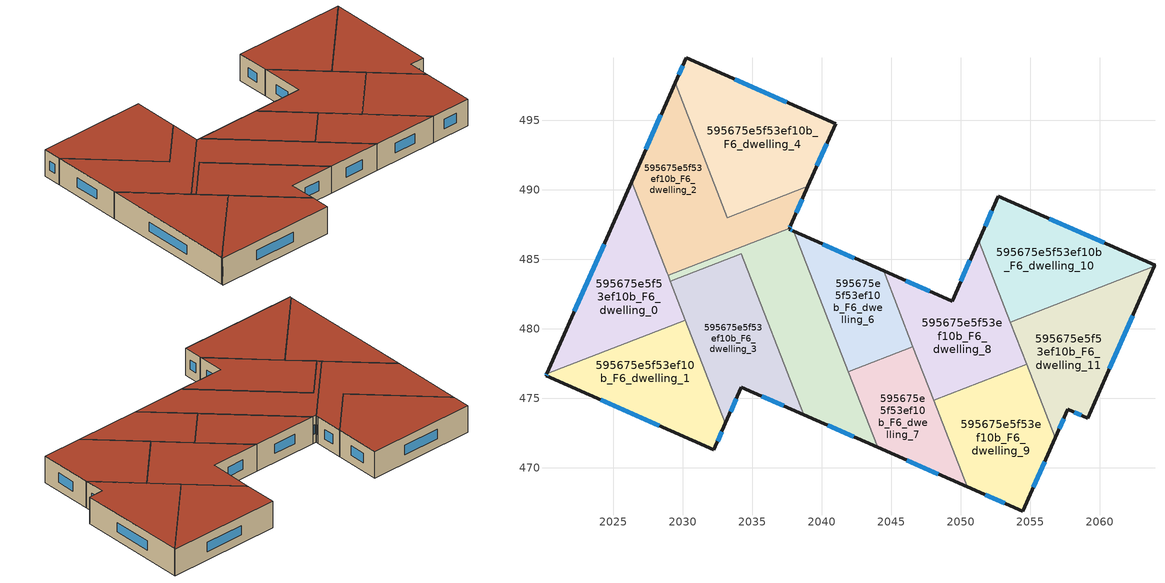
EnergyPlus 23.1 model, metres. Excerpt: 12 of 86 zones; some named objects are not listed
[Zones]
595675e5f53ef10b_F6_dwelling_0
 floor to 595675e5f53ef10b_F5_dwelling_0 (EU_floor_Construction): 2026.31,490.6 2030.19,480.62 2020.21,476.75 z18
 wall outside (EU_wall_Construction): 2026.31,490.6 2020.21,476.75 z18:21
 wall to 595675e5f53ef10b_F6_dwelling_1 (EU_wall_Construction): 2020.21,476.75 2030.19,480.62 z18:21
 wall to 595675e5f53ef10b_F6_dwelling_2 (EU_wall_Construction): 2028.93,483.85 2028.88,483.99 2026.31,490.6 z18:21
 wall to 595675e5f53ef10b_F6_dwelling_5 (EU_wall_Construction): 2029.1,483.42 2028.93,483.85 z18:21
 wall to 595675e5f53ef10b_F6_dwelling_3 (EU_wall_Construction): 2030.19,480.62 2029.1,483.42 z18:21
 window (EU_Window_Construction): 2024.33,486.09 2022.2,481.25 z18.98:20.02
 roof outside (EU_roof_Construction): 2030.19,480.62 2026.31,490.6 2020.21,476.75 z21
595675e5f53ef10b_F6_dwelling_1
 floor to 595675e5f53ef10b_F5_dwelling_1 (EU_floor_Construction): 2030.19,480.62 2033.07,473.2 2032.23,471.3 2020.15,476.62 2020.21,476.75 z18
 wall outside (EU_wall_Construction): 2020.21,476.75 2020.15,476.62 2032.23,471.3 2033.07,473.2 z18:21
 wall to 595675e5f53ef10b_F6_dwelling_3 (EU_wall_Construction): 2033.07,473.2 2030.19,480.62 z18:21
 window (EU_Window_Construction): 2024.08,474.89 2028.3,473.03 / 2020.19,476.71 2020.17,476.66 / 2032.5,471.92 2032.8,472.58 z18.98:20.02
 roof outside (EU_roof_Construction): 2032.23,471.3 2033.07,473.2 2030.19,480.62 2020.21,476.75 2020.15,476.62 z21
595675e5f53ef10b_F6_dwelling_10
 floor to 595675e5f53ef10b_F5_dwelling_10 (EU_floor_Construction): 2063.98,484.58 2063.94,484.5 2053.57,480.47 2051.29,486.34 2052.7,489.55 z18
 wall outside (EU_wall_Construction): 2063.94,484.5 2063.98,484.58 2052.7,489.55 2051.29,486.34 z18:21
 wall to 595675e5f53ef10b_F6_dwelling_11 (EU_wall_Construction): 2053.57,480.47 2063.94,484.5 z18:21
 wall to 595675e5f53ef10b_F6_dwelling_8 (EU_wall_Construction): 2051.29,486.34 2053.57,480.47 z18:21
 window (EU_Window_Construction): 2052.24,488.51 2051.75,487.39 / 2060.31,486.2 2056.37,487.93 z18.98:20.02
 roof outside (EU_roof_Construction): 2063.94,484.5 2063.98,484.58 2052.7,489.55 2051.29,486.34 2053.57,480.47 z21
595675e5f53ef10b_F6_dwelling_11
 floor to 595675e5f53ef10b_F5_dwelling_11 (EU_floor_Construction): 2063.94,484.5 2059.13,473.57 2057.7,474.2 2056.8,472.15 2053.57,480.47 z18
 wall outside (EU_wall_Construction): 2056.8,472.15 2057.7,474.2 2059.13,473.57 2063.94,484.5 z18:21
 wall to 595675e5f53ef10b_F6_dwelling_9 (EU_wall_Construction): 2054.74,477.46 2056.8,472.15 z18:21
 wall to 595675e5f53ef10b_F6_dwelling_8 (EU_wall_Construction): 2053.57,480.47 2054.74,477.46 z18:21
 window (EU_Window_Construction): 2058.17,474 2058.67,473.78 / 2057.09,472.82 2057.41,473.53 / 2060.7,477.12 2062.38,480.94 z18.98:20.02
 roof outside (EU_roof_Construction): 2059.13,473.57 2063.94,484.5 2053.57,480.47 2056.8,472.15 2057.7,474.2 z21
595675e5f53ef10b_F6_dwelling_2
 floor to 595675e5f53ef10b_F5_dwelling_2 (EU_floor_Construction): 2039.01,490.26 2037.76,487.44 2037.68,487.24 2028.93,483.85 2028.88,483.99 2026.31,490.6 2029.44,497.69 2033.2,488 z18
 wall outside (EU_wall_Construction): 2029.44,497.69 2026.31,490.6 / 2037.68,487.24 2037.76,487.44 2039.01,490.26 z18:21
 wall to 595675e5f53ef10b_F6_dwelling_4 (EU_wall_Construction): 2039.01,490.26 2033.2,488 2029.44,497.69 z18:21
 wall to 595675e5f53ef10b_F6_dwelling_5 (EU_wall_Construction): 2028.93,483.85 2037.68,487.24 z18:21
 window (EU_Window_Construction): 2028.42,495.39 2027.33,492.9 / 2038.17,488.35 2038.6,489.34 / 2037.71,487.31 2037.74,487.37 z18.98:20.02
 roof outside (EU_roof_Construction): 2037.68,487.24 2037.76,487.44 2039.01,490.26 2033.2,488 2029.44,497.69 2026.31,490.6 2028.88,483.99 2028.93,483.85 z21
595675e5f53ef10b_F6_dwelling_3
 floor to 595675e5f53ef10b_F5_dwelling_3 (EU_floor_Construction): 2034.21,485.41 2038.71,473.81 2034.21,475.79 2033.07,473.2 2029.1,483.42 z18
 wall outside (EU_wall_Construction): 2033.07,473.2 2034.21,475.79 2038.71,473.81 z18:21
 wall to 595675e5f53ef10b_F6_dwelling_5 (EU_wall_Construction): 2038.71,473.81 2034.21,485.41 2029.1,483.42 z18:21
 window (EU_Window_Construction): 2035.68,475.15 2037.25,474.45 / 2033.44,474.04 2033.84,474.95 z18.98:20.02
 roof outside (EU_roof_Construction): 2038.71,473.81 2034.21,485.41 2029.1,483.42 2033.07,473.2 2034.21,475.79 z21
595675e5f53ef10b_F6_dwelling_4
 floor to 595675e5f53ef10b_F5_dwelling_4 (EU_floor_Construction): 2040.99,494.77 2039.01,490.26 2033.2,488 2029.44,497.69 2030.24,499.51 z18
 wall outside (EU_wall_Construction): 2039.01,490.26 2040.99,494.77 2030.24,499.51 2029.44,497.69 z18:21
 window (EU_Window_Construction): 2037.5,496.31 2033.74,497.97 / 2039.65,491.72 2040.35,493.3 / 2029.98,498.92 2029.7,498.28 z18.98:20.02
 roof outside (EU_roof_Construction): 2039.01,490.26 2040.99,494.77 2030.24,499.51 2029.44,497.69 2033.2,488 z21
595675e5f53ef10b_F6_dwelling_5
 floor to 595675e5f53ef10b_F5_dwelling_5 (EU_floor_Construction): 2037.98,487.01 2044.02,471.47 2038.71,473.81 2034.21,485.41 2029.1,483.42 2028.93,483.85 2037.68,487.24 2037.64,487.16 z18
 wall outside (EU_wall_Construction): 2037.98,487.01 2037.64,487.16 2037.68,487.24 / 2038.71,473.81 2044.02,471.47 z18:21
 wall to 595675e5f53ef10b_F6_dwelling_6 (EU_wall_Construction): 2041.9,476.91 2037.98,487.01 z18:21
 wall to 595675e5f53ef10b_F6_dwelling_7 (EU_wall_Construction): 2044.02,471.47 2041.9,476.91 z18:21
 window (EU_Window_Construction): 2037.87,487.06 2037.75,487.11 / 2040.44,473.05 2042.29,472.23 z18.98:20.02
 roof outside (EU_roof_Construction): 2044.02,471.47 2037.98,487.01 2037.64,487.16 2037.68,487.24 2028.93,483.85 2029.1,483.42 2034.21,485.41 2038.71,473.81 z21
595675e5f53ef10b_F6_dwelling_6
 floor to 595675e5f53ef10b_F5_dwelling_6 (EU_floor_Construction): 2044.45,484.16 2046.56,478.72 2041.9,476.91 2037.98,487.01 z18
 wall outside (EU_wall_Construction): 2044.45,484.16 2037.98,487.01 z18:21
 wall to 595675e5f53ef10b_F6_dwelling_7 (EU_wall_Construction): 2041.9,476.91 2046.56,478.72 z18:21
 wall to 595675e5f53ef10b_F6_dwelling_8 (EU_wall_Construction): 2046.56,478.72 2044.45,484.16 z18:21
 window (EU_Window_Construction): 2042.35,485.09 2040.09,486.08 z18.98:20.02
 roof outside (EU_roof_Construction): 2046.56,478.72 2044.45,484.16 2037.98,487.01 2041.9,476.91 z21
595675e5f53ef10b_F6_dwelling_7
 floor to 595675e5f53ef10b_F5_dwelling_7 (EU_floor_Construction): 2046.56,478.72 2050.48,468.62 2044.02,471.47 2041.9,476.91 z18
 wall outside (EU_wall_Construction): 2044.02,471.47 2050.48,468.62 z18:21
 wall to 595675e5f53ef10b_F6_dwelling_9 (EU_wall_Construction): 2050.48,468.62 2048.06,474.87 z18:21
 wall to 595675e5f53ef10b_F6_dwelling_8 (EU_wall_Construction): 2048.06,474.87 2046.56,478.72 z18:21
 window (EU_Window_Construction): 2046.12,470.54 2048.38,469.55 z18.98:20.02
 roof outside (EU_roof_Construction): 2050.48,468.62 2046.56,478.72 2041.9,476.91 2044.02,471.47 z21
595675e5f53ef10b_F6_dwelling_8
 floor to 595675e5f53ef10b_F5_dwelling_8 (EU_floor_Construction): 2051.29,486.34 2054.74,477.46 2048.06,474.87 2044.45,484.16 2049.37,481.99 z18
 wall outside (EU_wall_Construction): 2051.29,486.34 2049.37,481.99 2044.45,484.16 z18:21
 wall to 595675e5f53ef10b_F6_dwelling_9 (EU_wall_Construction): 2048.06,474.87 2054.74,477.46 z18:21
 window (EU_Window_Construction): 2047.77,482.7 2046.05,483.46 / 2050.67,484.93 2050,483.41 z18.98:20.02
 roof outside (EU_roof_Construction): 2054.74,477.46 2051.29,486.34 2049.37,481.99 2044.45,484.16 2048.06,474.87 z21
595675e5f53ef10b_F6_dwelling_9
 floor to 595675e5f53ef10b_F5_dwelling_9 (EU_floor_Construction): 2054.74,477.46 2056.8,472.15 2054.47,466.86 2050.48,468.62 2048.06,474.87 z18
 wall outside (EU_wall_Construction): 2050.48,468.62 2054.47,466.86 2056.8,472.15 z18:21
 window (EU_Window_Construction): 2051.78,468.05 2053.17,467.43 / 2055.23,468.58 2056.04,470.43 z18.98:20.02
 roof outside (EU_roof_Construction): 2054.47,466.86 2056.8,472.15 2054.74,477.46 2048.06,474.87 2050.48,468.62 z21
[Building]
EU S2 Campaign: North Axis=0; Terrain=City; Solar Distribution=FullExterior
[Site:Location]
Bologna: Latitude=44.5; Longitude=11.25; Time Zone=1; Elevation=37
[SizingPeriod:WeatherFileDays]
AnnualSizingPeriod: Begin Month=1; Begin Day of Month=1; End Month=12; End Day of Month=31; Day of Week for Start Day=Monday; Use Weather File Daylight Saving Period=No; Use Weather File Rain and Snow Indicators=No
[MATERIAL]
EU_InternalMass_Material: Roughness=MediumRough; Thickness=0.1; Conductivity=1; Density=1800; Specific Heat=900; Thermal Absorptance=0.9; Solar Absorptance=0.7; Visible Absorptance=0.7
[MATERIAL:NOMASS] Roughness=MediumRough; Thermal Absorptance=0.9; Solar Absorptance=0.7; Visible Absorptance=0.7
Name | Thermal Resistance
EU_wall_NoMass | 0.905828
EU_roof_NoMass | 0.37593
EU_floor_NoMass | 0.67114
[WINDOWMATERIAL:SIMPLEGLAZINGSYSTEM]
EU_Window_SimpleGlazing: UFactor=4.52486; Solar Heat Gain Coefficient=0.85; Visible Transmittance=0.85
[CONSTRUCTION]
EU_wall_Construction: EU_wall_NoMass
EU_roof_Construction: EU_roof_NoMass
EU_floor_Construction: EU_floor_NoMass
EU_Window_Construction: EU_Window_SimpleGlazing
EU_InternalMass_Construction: EU_InternalMass_Material
[ZONE] Type=1; Multiplier=1; Ceiling Height=autocalculate; Floor Area=autocalculate; Part of Total Floor Area=Yes
Name | Volume
595675e5f53ef10b_F6_dwelling_0 | 171.698
595675e5f53ef10b_F6_dwelling_1; 595675e5f53ef10b_F6_dwelling_10 | 171.69
595675e5f53ef10b_F6_dwelling_11 | 171.689
595675e5f53ef10b_F6_dwelling_2 | 199.572
595675e5f53ef10b_F6_dwelling_3 | 171.67
595675e5f53ef10b_F6_dwelling_4 | 219.002
595675e5f53ef10b_F6_dwelling_5 | 191.067
595675e5f53ef10b_F6_dwelling_6 | 124.959
595675e5f53ef10b_F6_dwelling_7 | 124.977
595675e5f53ef10b_F6_dwelling_8 | 171.156
595675e5f53ef10b_F6_dwelling_9 | 171.127
[INTERNALMASS] Construction=EU_InternalMass_Construction
Name | Zone or ZoneList | Surface Area
595675e5f53ef10b_F6_dwelling_0_EU_InternalMass | 595675e5f53ef10b_F6_dwelling_0 | 57.2341
595675e5f53ef10b_F6_dwelling_1_EU_InternalMass | 595675e5f53ef10b_F6_dwelling_1 | 57.2293
595675e5f53ef10b_F6_dwelling_2_EU_InternalMass | 595675e5f53ef10b_F6_dwelling_2 | 66.521
595675e5f53ef10b_F6_dwelling_3_EU_InternalMass | 595675e5f53ef10b_F6_dwelling_3 | 57.2237
595675e5f53ef10b_F6_dwelling_4_EU_InternalMass | 595675e5f53ef10b_F6_dwelling_4 | 73.0007
595675e5f53ef10b_F6_dwelling_5_EU_InternalMass | 595675e5f53ef10b_F6_dwelling_5 | 63.6911
595675e5f53ef10b_F6_dwelling_6_EU_InternalMass | 595675e5f53ef10b_F6_dwelling_6 | 41.6545
595675e5f53ef10b_F6_dwelling_7_EU_InternalMass | 595675e5f53ef10b_F6_dwelling_7 | 41.6574
595675e5f53ef10b_F6_dwelling_8_EU_InternalMass | 595675e5f53ef10b_F6_dwelling_8 | 57.0501
595675e5f53ef10b_F6_dwelling_9_EU_InternalMass | 595675e5f53ef10b_F6_dwelling_9 | 57.042
595675e5f53ef10b_F6_dwelling_10_EU_InternalMass | 595675e5f53ef10b_F6_dwelling_10 | 57.2277
595675e5f53ef10b_F6_dwelling_11_EU_InternalMass | 595675e5f53ef10b_F6_dwelling_11 | 57.2281
[OTHEREQUIPMENT] Fuel Type=Electricity; Design Level Calculation Method=Watts/Area; Power per Zone Floor Area=1; Fraction Latent=0; Fraction Radiant=0; Fraction Lost=0; Carbon Dioxide Generation Rate=0; EndUse Subcategory=EU_Step8_InternalGains
Name | Zone or ZoneList or Space or SpaceList | Schedule
EU_Step8_InternalGain_595675e5f53ef10b_F6_dwelling_0_f000 | 595675e5f53ef10b_F6_dwelling_0 | EU_Step8_GainSchedule_595675e5f53ef10b_F6_dwelling_0_f000
EU_Step8_InternalGain_595675e5f53ef10b_F6_dwelling_1_f000 | 595675e5f53ef10b_F6_dwelling_1 | EU_Step8_GainSchedule_595675e5f53ef10b_F6_dwelling_1_f000
EU_Step8_InternalGain_595675e5f53ef10b_F6_dwelling_2_f000 | 595675e5f53ef10b_F6_dwelling_2 | EU_Step8_GainSchedule_595675e5f53ef10b_F6_dwelling_2_f000
EU_Step8_InternalGain_595675e5f53ef10b_F6_dwelling_3_f000 | 595675e5f53ef10b_F6_dwelling_3 | EU_Step8_GainSchedule_595675e5f53ef10b_F6_dwelling_3_f000
EU_Step8_InternalGain_595675e5f53ef10b_F6_dwelling_4_f000 | 595675e5f53ef10b_F6_dwelling_4 | EU_Step8_GainSchedule_595675e5f53ef10b_F6_dwelling_4_f000
EU_Step8_InternalGain_595675e5f53ef10b_F6_dwelling_5_f000 | 595675e5f53ef10b_F6_dwelling_5 | EU_Step8_GainSchedule_595675e5f53ef10b_F6_dwelling_5_f000
EU_Step8_InternalGain_595675e5f53ef10b_F6_dwelling_6_f000 | 595675e5f53ef10b_F6_dwelling_6 | EU_Step8_GainSchedule_595675e5f53ef10b_F6_dwelling_6_f000
EU_Step8_InternalGain_595675e5f53ef10b_F6_dwelling_7_f000 | 595675e5f53ef10b_F6_dwelling_7 | EU_Step8_GainSchedule_595675e5f53ef10b_F6_dwelling_7_f000
EU_Step8_InternalGain_595675e5f53ef10b_F6_dwelling_8_f000 | 595675e5f53ef10b_F6_dwelling_8 | EU_Step8_GainSchedule_595675e5f53ef10b_F6_dwelling_8_f000
EU_Step8_InternalGain_595675e5f53ef10b_F6_dwelling_9_f000 | 595675e5f53ef10b_F6_dwelling_9 | EU_Step8_GainSchedule_595675e5f53ef10b_F6_dwelling_9_f000
EU_Step8_InternalGain_595675e5f53ef10b_F6_dwelling_10_f000 | 595675e5f53ef10b_F6_dwelling_10 | EU_Step8_GainSchedule_595675e5f53ef10b_F6_dwelling_10_f000
EU_Step8_InternalGain_595675e5f53ef10b_F6_dwelling_11_f000 | 595675e5f53ef10b_F6_dwelling_11 | EU_Step8_GainSchedule_595675e5f53ef10b_F6_dwelling_11_f000
[ZONEVENTILATION:DESIGNFLOWRATE] Schedule=EU_AlwaysOn; Design Flow Rate Calculation Method=AirChanges/Hour; Air Changes per Hour=0.73129; Ventilation Type=Natural; Fan Pressure Rise=0; Fan Total Efficiency=1; Constant Term Coefficient=1; Temperature Term Coefficient=0; Velocity Term Coefficient=0; Velocity Squared Term Coefficient=0; Minimum Indoor Temperature=-100; Maximum Indoor Temperature=100; Delta Temperature=-100; Minimum Outdoor Temperature=-100; Maximum Outdoor Temperature=100; Maximum Wind Speed=40
Name | Zone or ZoneList or Space or SpaceList
EU_ConstantAir_595675e5f53ef10b_F6_dwelling_0 | 595675e5f53ef10b_F6_dwelling_0
EU_ConstantAir_595675e5f53ef10b_F6_dwelling_1 | 595675e5f53ef10b_F6_dwelling_1
EU_ConstantAir_595675e5f53ef10b_F6_dwelling_2 | 595675e5f53ef10b_F6_dwelling_2
EU_ConstantAir_595675e5f53ef10b_F6_dwelling_3 | 595675e5f53ef10b_F6_dwelling_3
EU_ConstantAir_595675e5f53ef10b_F6_dwelling_4 | 595675e5f53ef10b_F6_dwelling_4
EU_ConstantAir_595675e5f53ef10b_F6_dwelling_5 | 595675e5f53ef10b_F6_dwelling_5
EU_ConstantAir_595675e5f53ef10b_F6_dwelling_6 | 595675e5f53ef10b_F6_dwelling_6
EU_ConstantAir_595675e5f53ef10b_F6_dwelling_7 | 595675e5f53ef10b_F6_dwelling_7
EU_ConstantAir_595675e5f53ef10b_F6_dwelling_8 | 595675e5f53ef10b_F6_dwelling_8
EU_ConstantAir_595675e5f53ef10b_F6_dwelling_9 | 595675e5f53ef10b_F6_dwelling_9
EU_ConstantAir_595675e5f53ef10b_F6_dwelling_10 | 595675e5f53ef10b_F6_dwelling_10
EU_ConstantAir_595675e5f53ef10b_F6_dwelling_11 | 595675e5f53ef10b_F6_dwelling_11
[HVACTEMPLATE:ZONE:IDEALLOADSAIRSYSTEM] System Availability Schedule=EU_AlwaysOn; Maximum Heating Supply Air Temperature=50; Minimum Cooling Supply Air Temperature=13; Maximum Heating Supply Air Humidity Ratio=0.0156; Minimum Cooling Supply Air Humidity Ratio=0.0077; Heating Limit=NoLimit; Cooling Limit=NoLimit; Heating Availability Schedule=EU_AlwaysOn; Cooling Availability Schedule=EU_CoolingOff; Dehumidification Control Type=ConstantSensibleHeatRatio; Cooling Sensible Heat Ratio=0.7; Dehumidification Setpoint=60; Humidification Control Type=None; Humidification Setpoint=30; Outdoor Air Method=None; Outdoor Air Flow Rate per Person=0.00944; Outdoor Air Flow Rate per Zone Floor Area=0; Outdoor Air Flow Rate per Zone=0; Demand Controlled Ventilation Type=None; Outdoor Air Economizer Type=NoEconomizer; Heat Recovery Type=None; Sensible Heat Recovery Effectiveness=0.7; Latent Heat Recovery Effectiveness=0.65
Name | Template Thermostat
595675e5f53ef10b_F6_dwelling_0 | EU_HeatOnly_595675e5f53ef10b_F6_dwelling_0
595675e5f53ef10b_F6_dwelling_1 | EU_HeatOnly_595675e5f53ef10b_F6_dwelling_1
595675e5f53ef10b_F6_dwelling_2 | EU_HeatOnly_595675e5f53ef10b_F6_dwelling_2
595675e5f53ef10b_F6_dwelling_3 | EU_HeatOnly_595675e5f53ef10b_F6_dwelling_3
595675e5f53ef10b_F6_dwelling_4 | EU_HeatOnly_595675e5f53ef10b_F6_dwelling_4
595675e5f53ef10b_F6_dwelling_5 | EU_HeatOnly_595675e5f53ef10b_F6_dwelling_5
595675e5f53ef10b_F6_dwelling_6 | EU_HeatOnly_595675e5f53ef10b_F6_dwelling_6
595675e5f53ef10b_F6_dwelling_7 | EU_HeatOnly_595675e5f53ef10b_F6_dwelling_7
595675e5f53ef10b_F6_dwelling_8 | EU_HeatOnly_595675e5f53ef10b_F6_dwelling_8
595675e5f53ef10b_F6_dwelling_9 | EU_HeatOnly_595675e5f53ef10b_F6_dwelling_9
595675e5f53ef10b_F6_dwelling_10 | EU_HeatOnly_595675e5f53ef10b_F6_dwelling_10
595675e5f53ef10b_F6_dwelling_11 | EU_HeatOnly_595675e5f53ef10b_F6_dwelling_11
[SIZING:ZONE] Zone Cooling Design Supply Air Temperature Input Method=SupplyAirTemperature; Zone Cooling Design Supply Air Temperature=13; Zone Heating Design Supply Air Temperature Input Method=SupplyAirTemperature; Zone Heating Design Supply Air Temperature=50; Zone Cooling Design Supply Air Humidity Ratio=0.008; Zone Heating Design Supply Air Humidity Ratio=0.008; Cooling Design Air Flow Method=DesignDay; Cooling Design Air Flow Rate=0; Cooling Minimum Air Flow per Zone Floor Area=0.000762; Cooling Minimum Air Flow=0; Cooling Minimum Air Flow Fraction=0.2; Heating Design Air Flow Method=DesignDay; Heating Design Air Flow Rate=0; Heating Maximum Air Flow per Zone Floor Area=0.002032; Heating Maximum Air Flow=0.141576; Heating Maximum Air Flow Fraction=0.3; Account for Dedicated Outdoor Air System=No; Dedicated Outdoor Air System Control Strategy=NeutralSupplyAir; Dedicated Outdoor Air Low Setpoint Temperature for Design=autosize; Dedicated Outdoor Air High Setpoint Temperature for Design=autosize; Zone Load Sizing Method=Sensible Load Only No Latent Load; Zone Latent Cooling Design Supply Air Humidity Ratio Input Method=HumidityRatioDifference; Zone Cooling Design Supply Air Humidity Ratio Difference=0.005; Zone Latent Heating Design Supply Air Humidity Ratio Input Method=HumidityRatioDifference; Zone Humidification Design Supply Air Humidity Ratio Difference=0.005
595675e5f53ef10b_F6_dwelling_0; 595675e5f53ef10b_F6_dwelling_1; 595675e5f53ef10b_F6_dwelling_2; 595675e5f53ef10b_F6_dwelling_3; 595675e5f53ef10b_F6_dwelling_4; 595675e5f53ef10b_F6_dwelling_5; 595675e5f53ef10b_F6_dwelling_6; 595675e5f53ef10b_F6_dwelling_7; 595675e5f53ef10b_F6_dwelling_8; 595675e5f53ef10b_F6_dwelling_9; 595675e5f53ef10b_F6_dwelling_10; 595675e5f53ef10b_F6_dwelling_11
[SCHEDULE:CONSTANT]
Name | Hourly Value
EU_AlwaysOn | 1
EU_CoolingOff | 0
[SCHEDULE:FILE] Column Number=1; Rows to Skip at Top=0; Number of Hours of Data=8760; Column Separator=Comma; Interpolate to Timestep=No; Minutes per Item=60; Adjust Schedule for Daylight Savings=Yes
Name | File
EU_Step8_GainSchedule_595675e5f53ef10b_F6_dwelling_0_f000 | ../../schedules/595675e5f53ef10b/595675e5f53ef10b_F6_dwelling_0_f000_gain.csv
EU_Step8_GainSchedule_595675e5f53ef10b_F6_dwelling_1_f000 | ../../schedules/595675e5f53ef10b/595675e5f53ef10b_F6_dwelling_1_f000_gain.csv
EU_Step8_GainSchedule_595675e5f53ef10b_F6_dwelling_2_f000 | ../../schedules/595675e5f53ef10b/595675e5f53ef10b_F6_dwelling_2_f000_gain.csv
EU_Step8_GainSchedule_595675e5f53ef10b_F6_dwelling_3_f000 | ../../schedules/595675e5f53ef10b/595675e5f53ef10b_F6_dwelling_3_f000_gain.csv
EU_Step8_GainSchedule_595675e5f53ef10b_F6_dwelling_4_f000 | ../../schedules/595675e5f53ef10b/595675e5f53ef10b_F6_dwelling_4_f000_gain.csv
EU_Step8_GainSchedule_595675e5f53ef10b_F6_dwelling_5_f000 | ../../schedules/595675e5f53ef10b/595675e5f53ef10b_F6_dwelling_5_f000_gain.csv
EU_Step8_GainSchedule_595675e5f53ef10b_F6_dwelling_6_f000 | ../../schedules/595675e5f53ef10b/595675e5f53ef10b_F6_dwelling_6_f000_gain.csv
EU_Step8_GainSchedule_595675e5f53ef10b_F6_dwelling_7_f000 | ../../schedules/595675e5f53ef10b/595675e5f53ef10b_F6_dwelling_7_f000_gain.csv
EU_Step8_GainSchedule_595675e5f53ef10b_F6_dwelling_8_f000 | ../../schedules/595675e5f53ef10b/595675e5f53ef10b_F6_dwelling_8_f000_gain.csv
EU_Step8_GainSchedule_595675e5f53ef10b_F6_dwelling_9_f000 | ../../schedules/595675e5f53ef10b/595675e5f53ef10b_F6_dwelling_9_f000_gain.csv
EU_Step8_GainSchedule_595675e5f53ef10b_F6_dwelling_10_f000 | ../../schedules/595675e5f53ef10b/595675e5f53ef10b_F6_dwelling_10_f000_gain.csv
EU_Step8_GainSchedule_595675e5f53ef10b_F6_dwelling_11_f000 | ../../schedules/595675e5f53ef10b/595675e5f53ef10b_F6_dwelling_11_f000_gain.csv
